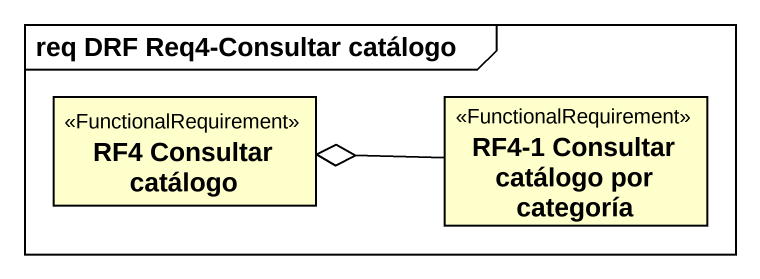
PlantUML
@startuml
mainframe req DRF Req4-Consultar catálogo
hide circle
hide empty members
class "RF4 Consultar catálogo" as RF4_Consultar_catálogo <<FunctionalRequirement>>
class "RF4-1 Consultar catálogo por categoría" as RF4_1_Consultar_catálogo <<FunctionalRequirement>>
RF4_1_Consultar_catálogo -left-o RF4_Consultar_catálogo
@enduml
